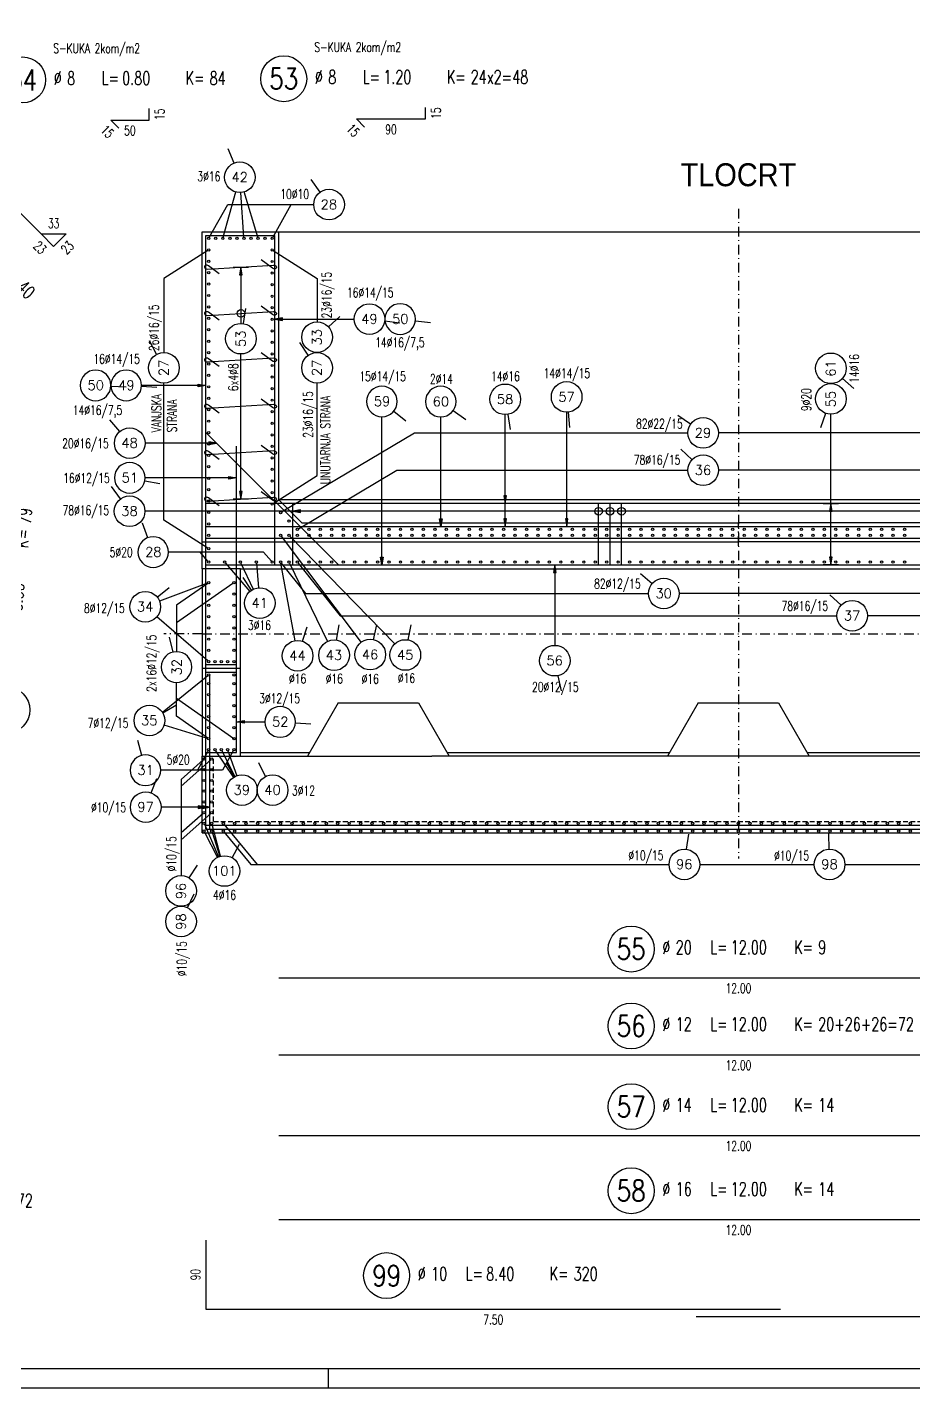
# Model space of a CAD drawing. Extents: x 0 to 12346, y 0 to 3567.
# Drawn here: x 4238 to 5395, y 0 to 1777 of the extents above; entities that cross this region are included whole.
import ezdxf
from ezdxf.enums import TextEntityAlignment as Align

# ---------------------------------------------------------------- set-up
doc = ezdxf.new("R2010")
doc.units = 0
doc.header["$LTSCALE"] = 50
doc.linetypes.add('CENTER', pattern=[0.47, 0.25, -0.1, 0.02, -0.1])
doc.linetypes.add('HIDDEN2', pattern=[0.1875, 0.125, -0.0625])
for name, color, linetype in [('ARM', 1, 'CONTINUOUS'), ('ARM-I', 6, 'CONTINUOUS'), ('BETON', 7, 'CONTINUOUS'), ('BETON tan', 40, 'CONTINUOUS'), ('CRTICA', 7, 'CONTINUOUS'), ('FILE', 8, 'CONTINUOUS'), ('KOTE', 4, 'CONTINUOUS'), ('NEVIDLJIVO', 9, 'HIDDEN2'), ('OSI', 2, 'CENTER'), ('TANKO', 8, 'CONTINUOUS'), ('TEKST', 7, 'CONTINUOUS')]:
    doc.layers.add(name, color=color, linetype=linetype)
doc.styles.add('KOTE', font='romans.shx', dxfattribs={"width": 0.7})
doc.styles.get("Standard").update_dxf_attribs({"font": 'romans.shx', "width": 0.9})

# ---------------------------------------------------------------- blocks, each defined once
blk = doc.blocks.new('POZ')
at = {"layer": 'ARM-I'}
blk.add_circle((0, 0), 0.6, dxfattribs=at)
at = {"layer": 'ARM', "width": 0.7}
for s, p in [('%%c', (0.814, -0.125)), ('L=', (2.064, -0.125)), ('K=', (4.256, -0.125))]:
    blk.add_text(s, height=0.35, dxfattribs=at).set_placement(p)
for tag, p in [('VA', (0.879, 0.435)), ('FI', (1.162, -0.13)), ('DUZ', (2.598, -0.13)), ('KOM', (4.881, -0.13))]:
    blk.add_attdef(tag, p, '', height=0.35, dxfattribs=at)
at = {"layer": 'ARM', "width": 0.7, "flags": 1}
for tag, p in [('TIP', (1.038, -0.896)), ('A', (1.162, -1.411)), ('B', (1.162, -1.918)), ('C', (1.162, -2.426)), ('D', (1.162, -2.934)), ('E', (1.162, -3.441)), ('F', (1.162, -3.949)), ('G', (1.162, -4.457)), ('H', (1.162, -4.964)), ('I', (1.162, -5.472)), ('J', (1.162, -5.98)), ('K', (1.162, -6.487)), ('L', (1.162, -6.995)), ('M', (1.162, -7.503)), ('N', (1.162, -8.011))]:
    blk.add_attdef(tag, p, '', height=0.35, dxfattribs=at)
at = {"layer": 'ARM-I', "width": 0.8}
blk.add_attdef('POZ', text='', height=0.55, dxfattribs=at).set_placement((0, 0), align=Align.MIDDLE)
blk = doc.blocks.new('S-KUKA')
at = {"layer": 'ARM'}
blk.add_lwpolyline([(0.233, -0.13), (0.03, 0.02, 0.241992), (-0.024, 0.028), (-0.031, 0.026, 0.569422), (-0.041, -0.018), (-0.034, -0.024, 0.20742), (0.011, -0.04), (1.257, 0.036, -0.20742), (1.302, 0.019), (1.309, 0.013, -0.569422), (1.299, -0.031), (1.292, -0.033, -0.244051), (1.237, -0.024), (1.028, 0.133)], format="xyb", dxfattribs=at)
blk = doc.blocks.new('P')
at = {"layer": 'KOTE'}
blk.add_circle((0, 0), 0.4, dxfattribs=at)
blk.add_attdef('P', text='', height=0.25, dxfattribs=at).set_placement((-0.004, 0.004), align=Align.MIDDLE)
blk = doc.blocks.new('S')
at = {"layer": 'KOTE', "color": 9}
blk.add_line((0, 1), (0, -1), dxfattribs=at)
blk.add_lwpolyline([(-1, 0.17), (-1, -0.17), (0, 0)], close=True, dxfattribs=at)
at = {"layer": 'KOTE', "color": 9, "linetype": 'ByBlock'}
blk.add_solid([(-1, 0.17), (-1, -0.17), (0, 0)], dxfattribs=at)
blk = doc.blocks.new('STR')
at = {"layer": 'KOTE', "color": 9}
blk.add_lwpolyline([(-1, 0.17), (-1, -0.17), (0, 0)], close=True, dxfattribs=at)
at = {"layer": 'KOTE', "color": 9, "linetype": 'ByBlock'}
blk.add_solid([(-1, 0.17), (-1, -0.17), (0, 0)], dxfattribs=at)

msp = doc.modelspace()

# ---------------------------------------------------------------- linework, layer by layer
at = {"layer": 'ARM'}
for p, q in [((4470.9, 829.7), (4470.9, 1504.7)), ((4470.9, 1504.7), (4560.9, 1504.7)), ((4560.9, 1074.7), (4560.9, 1504.7)), ((4643.8, 1074.7), (4470.9, 1247.6)), ((4510.9, 829.7), (4510.9, 1229.7)), ((5860.9, 1154.7), (4470.9, 1154.7)), ((4584.4, 1074.7), (4584.4, 1154.7)), ((4983.3, 1074.7), (4983.3, 1154.7)), ((4998.3, 1074.7), (4998.3, 1154.7)), ((5013.3, 1074.7), (5013.3, 1154.7)), ((4470.9, 1124.7), (5860.9, 1124.7)), ((4470.9, 1109.7), (5860.9, 1109.7)), ((4470.9, 1074.7), (5860.9, 1074.7)), ((4470.9, 944.7), (4510.9, 944.7)), ((4470.9, 934.7), (4510.9, 934.7)), ((4475.9, 729.7), (4475.9, 929.7)), ((4470.9, 829.7), (4510.9, 829.7)), ((4470.9, 729.7), (4470.9, 829.7)), ((4470.9, 734.7), (5860.9, 734.7)), ((4470.9, 729.7), (5860.9, 729.7))]:
    msp.add_line(p, q, dxfattribs=at)
at = {"layer": 'ARM-I'}
for points in [[(4082.6, 1712.7), (4082.6, 1680.1), (4255.9, 1506.9), (4288.4, 1506.9)], [(4357.2, 1645), (4346.6, 1655.6), (4396.6, 1655.6), (4396.6, 1670.6)], [(4678, 1646.5), (4667.4, 1657.1), (4757.4, 1657.1), (4757.4, 1672.1)], [(4565.9, 535.5), (5765.9, 535.5)], [(4565.9, 435), (5765.9, 435)], [(4565.9, 329.6), (5765.9, 329.6)], [(4565.9, 219.8), (5765.9, 219.8)], [(4470.9, 192.8), (4470.9, 102.8), (5220.9, 102.8)], [(5860.9, 182.8), (5860.9, 92.8), (5110.9, 92.8)]]:
    msp.add_lwpolyline(points, dxfattribs=at)
at = {"layer": 'BETON'}
for p, q in [((4465.9, 1509.7), (4565.9, 1509.7)), ((4465.9, 1069.7), (4465.9, 1509.7)), ((4565.9, 1159.7), (4565.9, 1509.7)), ((4595.9, 1129.7), (4565.9, 1159.7)), ((4595.9, 1129.7), (5165.9, 1129.7)), ((5735.9, 1129.7), (5165.9, 1129.7)), ((4465.9, 1104.7), (5165.9, 1104.7)), ((5865.9, 1104.7), (5165.9, 1104.7)), ((4515.9, 1069.7), (4465.9, 1069.7)), ((4515.9, 1069.7), (5815.9, 1069.7))]:
    msp.add_line(p, q, dxfattribs=at)
for points in [[(0, 0), (10180.8, 0), (10180.8, 3566.7), (0, 3566.7)], [(125, 25), (10155.8, 25), (10155.8, 3541.7), (125, 3541.7)]]:
    msp.add_lwpolyline(points, close=True, dxfattribs=at)
at = {"layer": 'BETON tan'}
for p, q in [((4565.9, 1509.7), (5765.9, 1509.7)), ((5765.9, 1159.7), (4565.9, 1159.7)), ((4465.9, 1069.7), (4465.9, 824.7)), ((4515.9, 824.7), (4515.9, 1069.7)), ((4465.9, 939.7), (4515.9, 939.7)), ((4643.4, 894.7), (4603.4, 824.7)), ((4643.4, 894.7), (4748.4, 894.7)), ((4748.4, 894.7), (4788.4, 824.7)), ((5113.4, 894.7), (5073.4, 824.7)), ((5113.4, 894.7), (5218.4, 894.7)), ((5218.4, 894.7), (5258.4, 824.7)), ((4465.9, 724.7), (4465.9, 824.7)), ((4465.9, 824.7), (4765.9, 824.7)), ((4515.9, 829.7), (4606.3, 829.7)), ((5565.9, 824.7), (4765.9, 824.7)), ((4785.6, 829.7), (5076.3, 829.7)), ((5255.6, 829.7), (5546.3, 829.7)), ((4465.9, 724.7), (5865.9, 724.7))]:
    msp.add_line(p, q, dxfattribs=at)
at = {"layer": 'CRTICA'}
for p, q in [((4507.5, 1599.4), (4499.9, 1617.9)), ((4619.9, 1561.5), (4608.4, 1577.9)), ((4519.8, 1389.8), (4523, 1409.6)), ((4630.7, 1385.5), (4645.5, 1398.9)), ((4704.2, 1393.2), (4724.1, 1390.7)), ((4744.2, 1393.5), (4764.1, 1391.3)), ((4406.5, 1349.7), (4397, 1367.3)), ((4604.5, 1348.6), (4593.2, 1365.1)), ((5301.6, 1318.2), (5316.7, 1305)), ((4346.8, 1308.1), (4366.7, 1307.2)), ((4386.8, 1308), (4406.7, 1306.9)), ((4358.5, 1249), (4345.5, 1264.2)), ((4716.1, 1275.5), (4731.7, 1262.9)), ((4793.6, 1276.3), (4809.9, 1264.7)), ((4864.7, 1271.2), (4867.8, 1251.4)), ((4943.5, 1274.1), (4945.4, 1254.2)), ((5103.4, 1258.4), (5086.9, 1269.8)), ((5279.7, 1272.6), (5272.9, 1253.8)), ((5105.3, 1212.1), (5090.9, 1226)), ((4359.4, 1160.8), (4347.6, 1177)), ((4391, 1184.6), (4410.7, 1180.9)), ((4395.1, 1110.2), (4388.1, 1129)), ((4530.3, 1041.6), (4519.5, 1058.4)), ((5053.2, 1050.1), (5037.9, 1063)), ((4407.3, 1032.5), (4423, 1045)), ((5299.8, 1021.9), (5285.2, 1035.6)), ((4641.3, 976.4), (4644.6, 996.2)), ((4689.7, 977), (4694.1, 996.5)), ((4734.9, 976.7), (4738.6, 996.3)), ((4427.9, 960.8), (4423.4, 980.3)), ((4596.8, 975), (4603, 993.9)), ((4930.3, 930), (4934.4, 910.4)), ((4414.4, 881.4), (4431.7, 891.5)), ((4587.7, 868.4), (4607.6, 867.1)), ((4387, 825.9), (4382.1, 845.3)), ((4508.1, 798), (4498.3, 815.5)), ((4548.8, 798.4), (4539.7, 816.2)), ((4399.5, 777), (4406.8, 795.6)), ((5098.1, 703.3), (5101, 723.1)), ((5284.4, 703.5), (5283.9, 723.5)), ((4504.9, 692.3), (4514.7, 709.8)), ((4449.1, 665.8), (4459.8, 682.7)), ((4447, 627), (4455.6, 645.1))]:
    msp.add_line(p, q, dxfattribs=at)
at = {"layer": 'FILE'}
msp.add_line((4630.8, 0), (4630.8, 25), dxfattribs=at)
at = {"layer": 'KOTE'}
for centre, radius in [((4474.5, 1501.1), 1.5), ((4483.7, 1501.1), 1.5), ((4492.9, 1501.1), 1.5), ((4502.1, 1501.1), 1.5), ((4511.3, 1501.1), 1.5), ((4520.5, 1501.1), 1.5), ((4529.7, 1501.1), 1.5), ((4538.9, 1501.1), 1.5), ((4548.1, 1501.1), 1.5), ((4557.3, 1501.1), 1.5), ((4474.5, 1486.1), 1.5), ((4557.3, 1486), 1.5), ((4474.5, 1471.2), 1.5), ((4474.5, 1456.3), 1.5), ((4557.3, 1470.9), 1.5), ((4557.3, 1455.8), 1.5), ((4474.5, 1441.4), 1.5), ((4557.3, 1440.7), 1.5), ((4474.5, 1426.5), 1.5), ((4557.3, 1425.6), 1.5), ((4474.5, 1411.6), 1.5), ((4516.5, 1403.1), 5), ((4557.3, 1410.5), 1.5), ((4474.5, 1396.7), 1.5), ((4557.3, 1395.4), 1.5), ((4474.5, 1381.7), 1.5), ((4474.5, 1366.8), 1.5), ((4557.3, 1380.3), 1.5), ((4474.5, 1351.9), 1.5), ((4557.3, 1365.3), 1.5), ((4557.3, 1350.2), 1.5), ((4474.5, 1337), 1.5), ((4557.3, 1335.1), 1.5), ((4474.5, 1322.1), 1.5), ((4557.3, 1320), 1.5), ((4474.5, 1307.2), 1.5), ((4557.3, 1304.9), 1.5), ((4474.5, 1292.2), 1.5), ((4557.3, 1289.8), 1.5), ((4474.5, 1277.3), 1.5), ((4474.5, 1262.4), 1.5), ((4557.3, 1274.7), 1.5), ((4474.5, 1247.5), 1.5), ((4557.3, 1259.6), 1.5), ((4557.3, 1244.5), 1.5), ((4474.5, 1232.6), 1.5), ((4557.3, 1229.4), 1.5), ((4474.5, 1217.7), 1.5), ((4557.3, 1214.3), 1.5), ((4474.5, 1202.8), 1.5), ((4557.3, 1199.3), 1.5), ((4474.5, 1187.8), 1.5), ((4474.5, 1172.9), 1.5), ((4557.3, 1184.2), 1.5), ((4474.5, 1158), 1.5), ((4557.3, 1169.1), 1.5), ((4557.3, 1154), 1.5), ((4474.5, 1143.1), 1.5), ((4568.3, 1143), 1.5), ((4983.3, 1144.7), 5), ((4998.3, 1144.7), 5), ((5013.3, 1144.7), 5), ((4474.5, 1128.2), 1.5), ((4579.3, 1132), 1.5), ((4590.2, 1121.1), 1.5), ((4605.2, 1121.1), 1.5), ((4620.1, 1121.1), 1.5), ((4635.1, 1121.1), 1.5), ((4650, 1121.1), 1.5), ((4665, 1121.1), 1.5), ((4680, 1121.1), 1.5), ((4694.9, 1121.1), 1.5), ((4709.9, 1121.1), 1.5), ((4724.8, 1121.1), 1.5), ((4739.8, 1121.1), 1.5), ((4754.7, 1121.1), 1.5), ((4769.7, 1121.1), 1.5), ((4784.6, 1121.1), 1.5), ((4799.6, 1121.1), 1.5), ((4814.5, 1121.1), 1.5), ((4829.5, 1121.1), 1.5), ((4844.4, 1121.1), 1.5), ((4859.4, 1121.1), 1.5), ((4874.3, 1121.1), 1.5), ((4889.3, 1121.1), 1.5), ((4904.2, 1121.1), 1.5), ((4919.2, 1121.1), 1.5), ((4934.1, 1121.1), 1.5), ((4949.1, 1121.1), 1.5), ((4964.1, 1121.1), 1.5), ((4979, 1121.1), 1.5), ((4994, 1121.1), 1.5), ((5008.9, 1121.1), 1.5), ((5023.9, 1121.1), 1.5), ((5038.8, 1121.1), 1.5), ((5053.8, 1121.1), 1.5), ((5068.7, 1121.1), 1.5), ((5083.7, 1121.1), 1.5), ((5098.6, 1121.1), 1.5), ((5113.6, 1121.1), 1.5), ((5128.5, 1121.1), 1.5), ((5143.5, 1121.1), 1.5), ((5158.4, 1121.1), 1.5), ((5173.4, 1121.1), 1.5), ((5188.3, 1121.1), 1.5), ((5203.3, 1121.1), 1.5), ((5218.2, 1121.1), 1.5), ((5233.2, 1121.1), 1.5), ((5248.1, 1121.1), 1.5), ((5263.1, 1121.1), 1.5), ((5278.1, 1121.1), 1.5), ((5293, 1121.1), 1.5), ((5308, 1121.1), 1.5), ((5322.9, 1121.1), 1.5), ((5337.9, 1121.1), 1.5), ((5352.8, 1121.1), 1.5), ((5367.8, 1121.1), 1.5), ((5382.7, 1121.1), 1.5), ((4474.5, 1113.3), 1.5), ((4568.3, 1113.3), 1.5), ((4579.3, 1113.3), 1.5), ((4590.2, 1113.3), 1.5), ((4605.2, 1113.3), 1.5), ((4620.1, 1113.3), 1.5), ((4635.1, 1113.3), 1.5), ((4650, 1113.3), 1.5), ((4665, 1113.3), 1.5), ((4680, 1113.3), 1.5), ((4694.9, 1113.3), 1.5), ((4709.9, 1113.3), 1.5), ((4724.8, 1113.3), 1.5), ((4739.8, 1113.3), 1.5), ((4754.7, 1113.3), 1.5), ((4769.7, 1113.3), 1.5), ((4784.6, 1113.3), 1.5), ((4799.6, 1113.3), 1.5), ((4814.5, 1113.3), 1.5), ((4829.5, 1113.3), 1.5), ((4844.4, 1113.3), 1.5), ((4859.4, 1113.3), 1.5), ((4874.3, 1113.3), 1.5), ((4889.3, 1113.3), 1.5), ((4904.2, 1113.3), 1.5), ((4919.2, 1113.3), 1.5), ((4934.1, 1113.3), 1.5), ((4949.1, 1113.3), 1.5), ((4964.1, 1113.3), 1.5), ((4979, 1113.3), 1.5), ((4994, 1113.3), 1.5), ((5008.9, 1113.3), 1.5), ((5023.9, 1113.3), 1.5), ((5038.8, 1113.3), 1.5), ((5053.8, 1113.3), 1.5), ((5068.7, 1113.3), 1.5), ((5083.7, 1113.3), 1.5), ((5098.6, 1113.3), 1.5), ((5113.6, 1113.3), 1.5), ((5128.5, 1113.3), 1.5), ((5143.5, 1113.3), 1.5), ((5158.4, 1113.3), 1.5), ((5173.4, 1113.3), 1.5), ((5188.3, 1113.3), 1.5), ((5203.3, 1113.3), 1.5), ((5218.2, 1113.3), 1.5), ((5233.2, 1113.3), 1.5), ((5248.1, 1113.3), 1.5), ((5263.1, 1113.3), 1.5), ((5278.1, 1113.3), 1.5), ((5293, 1113.3), 1.5), ((5308, 1113.3), 1.5), ((5322.9, 1113.3), 1.5), ((5337.9, 1113.3), 1.5), ((5352.8, 1113.3), 1.5), ((5367.8, 1113.3), 1.5), ((5382.7, 1113.3), 1.5), ((4474.5, 1095.8), 1.5), ((4474.5, 1078.3), 1.5), ((4495.2, 1078.3), 1.5), ((4515.9, 1078.3), 1.5), ((4536.6, 1078.3), 1.5), ((4557.3, 1078.3), 1.5), ((4568.3, 1078.3), 1.5), ((4579.3, 1078.3), 1.5), ((4590.2, 1078.3), 1.5), ((4605.2, 1078.3), 1.5), ((4620.1, 1078.3), 1.5), ((4635.1, 1078.3), 1.5), ((4650, 1078.3), 1.5), ((4665, 1078.3), 1.5), ((4680, 1078.3), 1.5), ((4694.9, 1078.3), 1.5), ((4709.9, 1078.3), 1.5), ((4724.8, 1078.3), 1.5), ((4739.8, 1078.3), 1.5), ((4754.7, 1078.3), 1.5), ((4769.7, 1078.3), 1.5), ((4784.6, 1078.3), 1.5), ((4799.6, 1078.3), 1.5), ((4814.5, 1078.3), 1.5), ((4829.5, 1078.3), 1.5), ((4844.4, 1078.3), 1.5), ((4859.4, 1078.3), 1.5), ((4874.3, 1078.3), 1.5), ((4889.3, 1078.3), 1.5), ((4904.2, 1078.3), 1.5), ((4919.2, 1078.3), 1.5), ((4934.1, 1078.3), 1.5), ((4949.1, 1078.3), 1.5), ((4964.1, 1078.3), 1.5), ((4979, 1078.3), 1.5), ((4994, 1078.3), 1.5), ((5008.9, 1078.3), 1.5), ((5023.9, 1078.3), 1.5), ((5038.8, 1078.3), 1.5), ((5053.8, 1078.3), 1.5), ((5068.7, 1078.3), 1.5), ((5083.7, 1078.3), 1.5), ((5098.6, 1078.3), 1.5), ((5113.6, 1078.3), 1.5), ((5128.5, 1078.3), 1.5), ((5143.5, 1078.3), 1.5), ((5158.4, 1078.3), 1.5), ((5173.4, 1078.3), 1.5), ((5188.3, 1078.3), 1.5), ((5203.3, 1078.3), 1.5), ((5218.2, 1078.3), 1.5), ((5233.2, 1078.3), 1.5), ((5248.1, 1078.3), 1.5), ((5263.1, 1078.3), 1.5), ((5278.1, 1078.3), 1.5), ((5293, 1078.3), 1.5), ((5308, 1078.3), 1.5), ((5322.9, 1078.3), 1.5), ((5337.9, 1078.3), 1.5), ((5352.8, 1078.3), 1.5), ((5367.8, 1078.3), 1.5), ((5382.7, 1078.3), 1.5), ((4474.5, 1051.3), 1.5), ((4507.3, 1051.3), 1.5), ((4474.5, 1036.6), 1.5), ((4507.3, 1036.6), 1.5), ((4474.5, 1021.9), 1.5), ((4507.3, 1021.9), 1.5), ((4474.5, 1007.2), 1.5), ((4507.3, 1007.2), 1.5), ((4474.5, 992.4), 1.5), ((4474.5, 977.7), 1.5), ((4507.3, 992.4), 1.5), ((4507.3, 977.7), 1.5), ((4474.5, 963), 1.5), ((4507.3, 963), 1.5), ((4474.5, 948.3), 1.5), ((4474.5, 948.3), 1.5), ((4482.7, 948.3), 1.5), ((4490.9, 948.3), 1.5), ((4499.1, 948.3), 1.5), ((4507.3, 948.3), 1.5), ((4474.5, 930.9), 1.5), ((4507.3, 930.9), 1.5), ((4474.5, 919.5), 1.5), ((4474.5, 905.1), 1.5), ((4507.3, 919.5), 1.5), ((4507.3, 905.1), 1.5), ((4474.5, 890.8), 1.5), ((4507.3, 890.8), 1.5), ((4474.5, 876.4), 1.5), ((4507.3, 876.4), 1.5), ((4474.5, 862), 1.5), ((4507.3, 862), 1.5), ((4474.5, 847.6), 1.5), ((4507.3, 847.6), 1.5), ((4468.3, 821.1), 1.5), ((4474.5, 833.3), 1.5), ((4478.5, 821.1), 1.5), ((4482.7, 833.3), 1.5), ((4490.9, 833.3), 1.5), ((4499.1, 833.3), 1.5), ((4507.3, 833.3), 1.5), ((4468.3, 807.1), 1.5), ((4478.5, 807.1), 1.5), ((4468.3, 793.1), 1.5), ((4478.5, 793.1), 1.5), ((4468.3, 779.2), 1.5), ((4468.3, 765.2), 1.5), ((4478.5, 779.2), 1.5), ((4478.5, 765.2), 1.5), ((4468.3, 751.2), 1.5), ((4478.5, 751.2), 1.5), ((4468.3, 737.3), 1.5), ((4468.3, 727.1), 1.5), ((4478.5, 737.3), 1.5), ((4478.5, 727.1), 1.5), ((4493.5, 737.3), 1.5), ((4493.5, 727.1), 1.5), ((4508.4, 737.3), 1.5), ((4508.4, 727.1), 1.5), ((4523.3, 737.3), 1.5), ((4523.3, 727.1), 1.5), ((4538.3, 737.3), 1.5), ((4538.3, 727.1), 1.5), ((4553.2, 737.3), 1.5), ((4553.2, 727.1), 1.5), ((4568.2, 737.3), 1.5), ((4568.2, 727.1), 1.5), ((4583.1, 737.3), 1.5), ((4583.1, 727.1), 1.5), ((4598.1, 737.3), 1.5), ((4598.1, 727.1), 1.5), ((4613, 737.3), 1.5), ((4613, 727.1), 1.5), ((4627.9, 737.3), 1.5), ((4627.9, 727.1), 1.5), ((4642.9, 737.3), 1.5), ((4642.9, 727.1), 1.5), ((4657.8, 737.3), 1.5), ((4657.8, 727.1), 1.5), ((4672.8, 737.3), 1.5), ((4672.8, 727.1), 1.5), ((4687.7, 737.3), 1.5), ((4687.7, 727.1), 1.5), ((4702.7, 737.3), 1.5), ((4702.7, 727.1), 1.5), ((4717.6, 737.3), 1.5), ((4717.6, 727.1), 1.5), ((4732.5, 737.3), 1.5), ((4732.5, 727.1), 1.5), ((4747.5, 737.3), 1.5), ((4747.5, 727.1), 1.5), ((4762.4, 737.3), 1.5), ((4762.4, 727.1), 1.5), ((4777.4, 737.3), 1.5), ((4777.4, 727.1), 1.5), ((4792.3, 737.3), 1.5), ((4792.3, 727.1), 1.5), ((4807.3, 737.3), 1.5), ((4807.3, 727.1), 1.5), ((4822.2, 737.3), 1.5), ((4822.2, 727.1), 1.5), ((4837.2, 737.3), 1.5), ((4837.2, 727.1), 1.5), ((4852.1, 737.3), 1.5), ((4852.1, 727.1), 1.5), ((4867, 737.3), 1.5), ((4867, 727.1), 1.5), ((4882, 737.3), 1.5), ((4882, 727.1), 1.5), ((4896.9, 737.3), 1.5), ((4896.9, 727.1), 1.5), ((4911.9, 737.3), 1.5), ((4911.9, 727.1), 1.5), ((4926.8, 737.3), 1.5), ((4926.8, 727.1), 1.5), ((4941.8, 737.3), 1.5), ((4941.8, 727.1), 1.5), ((4956.7, 737.3), 1.5), ((4956.7, 727.1), 1.5), ((4971.6, 737.3), 1.5), ((4971.6, 727.1), 1.5), ((4986.6, 737.3), 1.5), ((4986.6, 727.1), 1.5), ((5001.5, 737.3), 1.5), ((5001.5, 727.1), 1.5), ((5016.5, 737.3), 1.5), ((5016.5, 727.1), 1.5), ((5031.4, 737.3), 1.5), ((5031.4, 727.1), 1.5), ((5046.4, 737.3), 1.5), ((5046.4, 727.1), 1.5), ((5061.3, 737.3), 1.5), ((5061.3, 727.1), 1.5), ((5076.2, 737.3), 1.5), ((5076.2, 727.1), 1.5), ((5091.2, 737.3), 1.5), ((5091.2, 727.1), 1.5), ((5106.1, 737.3), 1.5), ((5106.1, 727.1), 1.5), ((5121.1, 737.3), 1.5), ((5121.1, 727.1), 1.5), ((5136, 737.3), 1.5), ((5136, 727.1), 1.5), ((5151, 737.3), 1.5), ((5151, 727.1), 1.5), ((5165.9, 737.3), 1.5), ((5165.9, 727.1), 1.5), ((5180.9, 737.3), 1.5), ((5180.9, 727.1), 1.5), ((5195.8, 737.3), 1.5), ((5195.8, 727.1), 1.5), ((5210.7, 737.3), 1.5), ((5210.7, 727.1), 1.5), ((5225.7, 737.3), 1.5), ((5225.7, 727.1), 1.5), ((5240.6, 737.3), 1.5), ((5240.6, 727.1), 1.5), ((5255.6, 737.3), 1.5), ((5255.6, 727.1), 1.5), ((5270.5, 737.3), 1.5), ((5270.5, 727.1), 1.5), ((5285.5, 737.3), 1.5), ((5285.5, 727.1), 1.5), ((5300.4, 737.3), 1.5), ((5300.4, 727.1), 1.5), ((5315.3, 737.3), 1.5), ((5315.3, 727.1), 1.5), ((5330.3, 737.3), 1.5), ((5330.3, 727.1), 1.5), ((5345.2, 737.3), 1.5), ((5345.2, 727.1), 1.5), ((5360.2, 737.3), 1.5), ((5360.2, 727.1), 1.5), ((5375.1, 737.3), 1.5), ((5375.1, 727.1), 1.5), ((5390.1, 737.3), 1.5), ((5390.1, 727.1), 1.5)]:
    msp.add_circle(centre, radius, dxfattribs=at)
at = {"layer": 'NEVIDLJIVO'}
for q in [(4480.9, 824.7), (5850.9, 739.7)]:
    msp.add_line((4480.9, 739.7), q, dxfattribs=at)
at = {"layer": 'OSI'}
for p, q in [((5165.9, 1539.7), (5165.9, 691.1)), ((5165.9, 1099.7), (5165.9, 1129.7)), ((4465.9, 984.7), (4415.9, 984.7)), ((4465.9, 984.7), (5865.9, 984.7))]:
    msp.add_line(p, q, dxfattribs=at)
at = {"layer": 'TANKO'}
for p, q in [((4493.3, 1502.5), (4509.8, 1561.7)), ((4520.4, 1502.6), (4516.5, 1561)), ((4538.5, 1502.5), (4520.8, 1561.8)), ((4475.2, 1502.4), (4499.4, 1545.2)), ((4499.4, 1545.2), (4611.5, 1545.2)), ((4558, 1502.4), (4582.2, 1545.2)), ((4473.2, 1485.2), (4416, 1448.5)), ((4558.6, 1485.2), (4615.9, 1448.5)), ((4516.5, 1463.7), (4516.5, 1390.1)), ((4416, 1448.5), (4416, 1352.1)), ((4615.9, 1448.5), (4615.9, 1392.1)), ((4560.9, 1395.7), (4664.4, 1395.7)), ((4516.5, 1160.7), (4516.5, 1350.1)), ((4470.9, 1309.1), (4386.8, 1309.1)), ((4416, 1133.3), (4416, 1312.1)), ((4615.9, 1191.5), (4615.9, 1312.1)), ((4700.6, 1074.7), (4700.6, 1268.1)), ((4777.3, 1124.7), (4777.3, 1267.9)), ((4861.5, 1124.7), (4861.5, 1270.9)), ((4941.7, 1124.7), (4941.7, 1274)), ((5286.6, 1154.7), (5286.6, 1271.4)), ((4569.6, 1143.8), (4743.2, 1247)), ((4743.2, 1247), (5099.8, 1247)), ((5588.6, 1247), (5139.8, 1247)), ((4484.8, 1233.7), (4391.4, 1233.7)), ((4558.6, 1154.8), (4615.9, 1191.5)), ((4591.5, 1121.8), (4720.2, 1198.3)), ((4720.2, 1198.3), (5099.8, 1198.3)), ((5611.6, 1198.3), (5139.8, 1198.3)), ((4510.9, 1188.4), (4391.4, 1188.4)), ((4584.4, 1144.7), (4391.2, 1144.7)), ((5747.5, 1144.7), (4584.4, 1144.7)), ((5286.6, 1074.7), (5286.6, 1154.7)), ((4473.2, 1096.6), (4416, 1133.3)), ((4569.2, 1112.1), (4673.3, 973.5)), ((4717.2, 971.4), (4580.3, 1112.2)), ((4546.2, 1091.4), (4422, 1091.4)), ((4473.5, 1079.4), (4463.4, 1091.4)), ((4556.3, 1079.4), (4546.2, 1091.4)), ((4496.2, 1077.1), (4528.1, 1040)), ((4516.6, 1076.9), (4532.6, 1042.9)), ((4536.7, 1076.8), (4539.5, 1044.8)), ((4568.3, 1076.8), (4586.9, 975.6)), ((4569.2, 1077.1), (4600.9, 1037.3)), ((4579.9, 1076.9), (4629.4, 974.7)), ((4591.2, 1077.1), (4645.9, 1008.3)), ((4926.2, 1074.7), (4926.2, 969.6)), ((4473.1, 1050.8), (4410.4, 1027.1)), ((4473.3, 1050.5), (4432.5, 1022)), ((4506.1, 1050.5), (4432.5, 999.1)), ((4600.9, 1037.3), (5048.5, 1037.3)), ((5730.9, 1037.3), (5088.5, 1037.3)), ((4432.5, 1022), (4432.5, 961.3)), ((4473.4, 949.2), (4406.8, 1006.9)), ((4645.9, 1008.3), (5294.4, 1008.3)), ((5685.9, 1008.3), (5334.4, 1008.3)), ((4473.3, 930), (4414, 882.1)), ((4432.5, 877), (4432.5, 921.3)), ((4507.3, 847.6), (4432.5, 900)), ((4473.3, 848.5), (4432.5, 877)), ((4473.1, 848.1), (4416.2, 865.5)), ((4510.9, 869.6), (4547.7, 869.6)), ((4467.2, 820.1), (4438.4, 794.5)), ((4477.4, 820.1), (4438.4, 785.5)), ((4473.8, 831.9), (4459.7, 806.5)), ((4483.5, 832), (4506.8, 797.2)), ((4491.6, 831.9), (4508.7, 798.4)), ((4506.6, 831.9), (4492.5, 806.5)), ((4499.6, 831.8), (4511.1, 799.4)), ((4492.5, 806.5), (4411.9, 806.5)), ((4438.4, 794.5), (4438.4, 668.9)), ((4475.9, 758.3), (4412.3, 758.3)), ((4467.2, 750.2), (4438.4, 724.7)), ((4477.4, 750.2), (4438.4, 715.6)), ((4468.9, 735.9), (4487.2, 693.2)), ((4490, 694.2), (4478.9, 735.8)), ((4494.4, 736.1), (4537.8, 683.5)), ((4469, 725.7), (4486, 692.7)), ((4479, 725.6), (4489, 693.9)), ((4494.4, 725.9), (4529.4, 683.5)), ((4529.4, 683.5), (5075.3, 683.5)), ((5115.3, 683.5), (5264.9, 683.5)), ((5304.9, 683.5), (5802.4, 683.5))]:
    msp.add_line(p, q, dxfattribs=at)
msp.add_lwpolyline([(4255.9, 1506.9), (4272.1, 1490.6), (4288.4, 1506.9)], dxfattribs=at)

# ---------------------------------------------------------------- block references
at = {"layer": 'ARM-I', "xscale": 68.98113741219082, "yscale": 68.98113741219082, "zscale": 68.98113741219082}
for p in [(4472.2, 1463.8), (4472.2, 1403.2), (4472.2, 1342.6), (4472.2, 1282), (4472.2, 1221.4), (4472.2, 1160.8)]:
    msp.add_blockref('S-KUKA', p, dxfattribs=at)
at = {"layer": 'KOTE', "xscale": 50, "yscale": 50, "zscale": 50}
for p, values in [((4231.6, 1708.1), {'POZ': '54', 'FI': '8', 'DUZ': '0.80', 'KOM': '84'}), ((4572.4, 1709.6), {'POZ': '53', 'FI': '8', 'DUZ': '1.20', 'KOM': '24x2=48'}), ((5025.9, 573), {'POZ': '55', 'FI': '20', 'DUZ': '12.00', 'KOM': '9'}), ((5025.9, 472.5), {'POZ': '56', 'FI': '12', 'DUZ': '12.00', 'KOM': '20+26+26=72'}), ((5025.9, 367.1), {'POZ': '57', 'FI': '14', 'DUZ': '12.00', 'KOM': '14'}), ((5025.9, 257.3), {'POZ': '58', 'FI': '16', 'DUZ': '12.00', 'KOM': '14'}), ((3979.9, 242.2), {'POZ': '72', 'FI': '10', 'DUZ': '1.30', 'KOM': '72'}), ((4706.7, 146.6), {'POZ': '99', 'FI': '10', 'DUZ': '8.40', 'KOM': '320'})]:
    msp.add_blockref('POZ', p, dxfattribs=at).add_auto_attribs(values)
for p, rotation, values in [((4016.2, 1650.7), 315.0000000000035, {'POZ': '48', 'FI': '16', 'DUZ': '3.10', 'KOM': '20x2=40'}), ((4211.1, 885.2), 84.28940686251735, {'POZ': '65', 'FI': '14', 'DUZ': '3.30', 'KOM': '79'})]:
    msp.add_blockref('POZ', p, dxfattribs=dict(at, rotation=rotation)).add_auto_attribs(values)
at = {"layer": 'KOTE'}
ref = msp.add_blockref('P', (4515.1, 1580.9), dxfattribs=dict(at, xscale=50, yscale=50, zscale=50))
ref.add_attrib('P', '42', dxfattribs={"height": 12.5}).set_placement((4514.9, 1581.1), align=Align.MIDDLE)
ref = msp.add_blockref('P', (4631.5, 1545.2), dxfattribs=dict(at, xscale=50, yscale=50, zscale=50))
ref.add_attrib('P', '28', dxfattribs={"height": 12.5}).set_placement((4631.3, 1545.4), align=Align.MIDDLE)
at = {"layer": 'KOTE', "yscale": 10, "zscale": 10}
for name, p, xscale, rotation in [('S', (4516.5, 1463.7), 10, 90), ('STR', (4560.9, 1395.7), 10, 179.9999999999862), ('STR', (4470.9, 1309.1), -10, 179.9999999999981), ('STR', (4484.8, 1233.7), 10, 6.634692795159936e-12), ('STR', (4510.9, 1188.4), -10, 180.0000000000028), ('S', (4516.5, 1160.7), 10, 270), ('STR', (4861.5, 1154.7), 10, 270), ('S', (4584.4, 1144.7), 10, 180), ('S', (5286.6, 1154.7), 10, 90), ('STR', (4777.3, 1124.7), -10, 90.00000000000296), ('STR', (4861.5, 1124.7), 10, 270), ('STR', (4941.7, 1124.7), 10, 270), ('STR', (4700.6, 1074.7), -10, 90.00000000000296), ('S', (5286.6, 1074.7), 10, 270), ('STR', (4926.2, 1074.7), 10, 90)]:
    msp.add_blockref(name, p, dxfattribs=dict(at, xscale=xscale, rotation=rotation))
at = {"layer": 'KOTE'}
ref = msp.add_blockref('P', (4684.4, 1395.7), dxfattribs=dict(at, xscale=50, yscale=50, zscale=50, rotation=359.9999999999862))
ref.add_attrib('P', '49', dxfattribs={"height": 12.5, "rotation": 360}).set_placement((4684.2, 1395.9), align=Align.MIDDLE)
ref = msp.add_blockref('P', (4724.4, 1395.7), dxfattribs=dict(at, xscale=-50, yscale=50, zscale=50, rotation=359.9999999999981))
ref.add_attrib('P', '50', dxfattribs={"height": 12.5, "rotation": 360}).set_placement((4724.5, 1395.9), align=Align.MIDDLE)
ref = msp.add_blockref('P', (4516.5, 1370.1), dxfattribs=dict(at, xscale=50, yscale=50, zscale=50, rotation=90))
ref.add_attrib('P', '53', dxfattribs={"height": 12.5, "rotation": 90}).set_placement((4516.3, 1369.9), align=Align.MIDDLE)
ref = msp.add_blockref('P', (4615.9, 1372.1), dxfattribs=dict(at, xscale=50, yscale=50, zscale=50, rotation=90))
ref.add_attrib('P', '33', dxfattribs={"height": 12.5, "rotation": 90}).set_placement((4615.6, 1371.9), align=Align.MIDDLE)
ref = msp.add_blockref('P', (4416, 1332.1), dxfattribs=dict(at, xscale=50, yscale=50, zscale=50, rotation=90))
ref.add_attrib('P', '27', dxfattribs={"height": 12.5, "rotation": 90}).set_placement((4415.8, 1331.9), align=Align.MIDDLE)
ref = msp.add_blockref('P', (4615.9, 1332.1), dxfattribs=dict(at, xscale=50, yscale=50, zscale=50, rotation=90))
ref.add_attrib('P', '27', dxfattribs={"height": 12.5, "rotation": 90}).set_placement((4615.6, 1331.9), align=Align.MIDDLE)
ref = msp.add_blockref('P', (5286.6, 1331.4), dxfattribs=dict(at, xscale=50, yscale=50, zscale=50, rotation=90))
ref.add_attrib('P', '61', dxfattribs={"height": 12.5, "rotation": 90}).set_placement((5286.4, 1331.2), align=Align.MIDDLE)
ref = msp.add_blockref('P', (4326.8, 1309.1), dxfattribs=dict(at, xscale=-50, yscale=50, zscale=50, rotation=359.9999999999981))
ref.add_attrib('P', '50', dxfattribs={"height": 12.5, "rotation": 360}).set_placement((4327, 1309.3), align=Align.MIDDLE)
ref = msp.add_blockref('P', (4366.8, 1309.1), dxfattribs=dict(at, xscale=-50, yscale=50, zscale=50, rotation=359.9999999999981))
ref.add_attrib('P', '49', dxfattribs={"height": 12.5, "rotation": 360}).set_placement((4367, 1309.3), align=Align.MIDDLE)
ref = msp.add_blockref('P', (4700.6, 1288.1), dxfattribs=dict(at, xscale=-50, yscale=50, zscale=50, rotation=2.957634137601417e-12))
ref.add_attrib('P', '59', dxfattribs={"height": 12.5}).set_placement((4700.7, 1288.3), align=Align.MIDDLE)
ref = msp.add_blockref('P', (4777.3, 1287.9), dxfattribs=dict(at, xscale=-50, yscale=50, zscale=50, rotation=2.957634137601417e-12))
ref.add_attrib('P', '60', dxfattribs={"height": 12.5}).set_placement((4777.5, 1288.1), align=Align.MIDDLE)
ref = msp.add_blockref('P', (4861.5, 1290.9), dxfattribs=dict(at, xscale=50, yscale=50, zscale=50))
ref.add_attrib('P', '58', dxfattribs={"height": 12.5}).set_placement((4861.3, 1291.1), align=Align.MIDDLE)
ref = msp.add_blockref('P', (4941.7, 1294), dxfattribs=dict(at, xscale=50, yscale=50, zscale=50))
ref.add_attrib('P', '57', dxfattribs={"height": 12.5}).set_placement((4941.6, 1294.2), align=Align.MIDDLE)
ref = msp.add_blockref('P', (5286.6, 1291.4), dxfattribs=dict(at, xscale=50, yscale=50, zscale=50, rotation=90))
ref.add_attrib('P', '55', dxfattribs={"height": 12.5, "rotation": 90}).set_placement((5286.4, 1291.2), align=Align.MIDDLE)
ref = msp.add_blockref('P', (5119.8, 1247), dxfattribs=dict(at, xscale=50, yscale=50, zscale=50))
ref.add_attrib('P', '29', dxfattribs={"height": 12.5}).set_placement((5119.6, 1247.2), align=Align.MIDDLE)
ref = msp.add_blockref('P', (4371.4, 1233.7), dxfattribs=dict(at, xscale=50, yscale=50, zscale=50, rotation=6.634692795159936e-12))
ref.add_attrib('P', '48', dxfattribs={"height": 12.5}).set_placement((4371.2, 1233.9), align=Align.MIDDLE)
ref = msp.add_blockref('P', (4371.4, 1188.4), dxfattribs=dict(at, xscale=-50, yscale=50, zscale=50, rotation=2.717825964282384e-12))
ref.add_attrib('P', '51', dxfattribs={"height": 12.5}).set_placement((4371.6, 1188.6), align=Align.MIDDLE)
ref = msp.add_blockref('P', (5119.8, 1198.3), dxfattribs=dict(at, xscale=50, yscale=50, zscale=50))
ref.add_attrib('P', '36', dxfattribs={"height": 12.5}).set_placement((5119.6, 1198.5), align=Align.MIDDLE)
ref = msp.add_blockref('P', (4371.2, 1144.7), dxfattribs=dict(at, xscale=50, yscale=50, zscale=50))
ref.add_attrib('P', '38', dxfattribs={"height": 12.5}).set_placement((4371, 1144.9), align=Align.MIDDLE)
ref = msp.add_blockref('P', (4402, 1091.4), dxfattribs=dict(at, xscale=-50, yscale=50, zscale=50))
ref.add_attrib('P', '28', dxfattribs={"height": 12.5}).set_placement((4402.2, 1091.6), align=Align.MIDDLE)
ref = msp.add_blockref('P', (5068.5, 1037.3), dxfattribs=dict(at, xscale=50, yscale=50, zscale=50))
ref.add_attrib('P', '30', dxfattribs={"height": 12.5}).set_placement((5068.3, 1037.5), align=Align.MIDDLE)
ref = msp.add_blockref('P', (4391.7, 1020), dxfattribs=dict(at, xscale=50, yscale=50, zscale=50))
ref.add_attrib('P', '34', dxfattribs={"height": 12.5}).set_placement((4391.5, 1020.2), align=Align.MIDDLE)
ref = msp.add_blockref('P', (4541.2, 1024.8), dxfattribs=dict(at, xscale=50, yscale=50, zscale=50))
ref.add_attrib('P', '41', dxfattribs={"height": 12.5}).set_placement((4541, 1025), align=Align.MIDDLE)
ref = msp.add_blockref('P', (5314.4, 1008.3), dxfattribs=dict(at, xscale=50, yscale=50, zscale=50))
ref.add_attrib('P', '37', dxfattribs={"height": 12.5}).set_placement((5314.2, 1008.5), align=Align.MIDDLE)
ref = msp.add_blockref('P', (4685.3, 957.5), dxfattribs=dict(at, xscale=50, yscale=50, zscale=50))
ref.add_attrib('P', '46', dxfattribs={"height": 12.5}).set_placement((4685.1, 957.7), align=Align.MIDDLE)
ref = msp.add_blockref('P', (4432.5, 941.3), dxfattribs=dict(at, xscale=-50, yscale=50, zscale=50, rotation=269.9999999999959))
ref.add_attrib('P', '32', dxfattribs={"height": 12.5, "rotation": 90}).set_placement((4432.7, 941.1), align=Align.MIDDLE)
ref = msp.add_blockref('P', (4590.5, 956), dxfattribs=dict(at, xscale=50, yscale=50, zscale=50))
ref.add_attrib('P', '44', dxfattribs={"height": 12.5}).set_placement((4590.3, 956.2), align=Align.MIDDLE)
ref = msp.add_blockref('P', (4638.1, 956.7), dxfattribs=dict(at, xscale=50, yscale=50, zscale=50))
ref.add_attrib('P', '43', dxfattribs={"height": 12.5}).set_placement((4637.9, 956.9), align=Align.MIDDLE)
ref = msp.add_blockref('P', (4731.1, 957), dxfattribs=dict(at, xscale=50, yscale=50, zscale=50))
ref.add_attrib('P', '45', dxfattribs={"height": 12.5}).set_placement((4731, 957.2), align=Align.MIDDLE)
ref = msp.add_blockref('P', (4926.2, 949.6), dxfattribs=dict(at, xscale=50, yscale=50, zscale=50))
ref.add_attrib('P', '56', dxfattribs={"height": 12.5}).set_placement((4926, 949.8), align=Align.MIDDLE)
ref = msp.add_blockref('P', (4397.1, 871.4), dxfattribs=dict(at, xscale=50, yscale=50, zscale=50))
ref.add_attrib('P', '35', dxfattribs={"height": 12.5}).set_placement((4396.9, 871.6), align=Align.MIDDLE)
ref = msp.add_blockref('P', (4567.7, 869.6), dxfattribs=dict(at, xscale=-50, yscale=50, zscale=50, rotation=2.717825964282384e-12))
ref.add_attrib('P', '52', dxfattribs={"height": 12.5}).set_placement((4567.9, 869.8), align=Align.MIDDLE)
at = {"layer": 'KOTE', "yscale": 10, "zscale": 10}
for p, xscale in [((4510.9, 869.6), -10), ((4470.9, 758.3), 10), ((4475.9, 758.3), 10)]:
    msp.add_blockref('STR', p, dxfattribs=dict(at, xscale=xscale))
at = {"layer": 'KOTE'}
ref = msp.add_blockref('P', (4391.9, 806.5), dxfattribs=dict(at, xscale=-50, yscale=50, zscale=50, rotation=359.9999999999903))
ref.add_attrib('P', '31', dxfattribs={"height": 12.5, "rotation": 360}).set_placement((4392.1, 806.7), align=Align.MIDDLE)
ref = msp.add_blockref('P', (4517.9, 780.6), dxfattribs=dict(at, xscale=50, yscale=50, zscale=50))
ref.add_attrib('P', '39', dxfattribs={"height": 12.5}).set_placement((4517.7, 780.8), align=Align.MIDDLE)
ref = msp.add_blockref('P', (4557.9, 780.6), dxfattribs=dict(at, xscale=50, yscale=50, zscale=50))
ref.add_attrib('P', '40', dxfattribs={"height": 12.5}).set_placement((4557.7, 780.8), align=Align.MIDDLE)
ref = msp.add_blockref('P', (4392.3, 758.3), dxfattribs=dict(at, xscale=50, yscale=50, zscale=50))
ref.add_attrib('P', '97', dxfattribs={"height": 12.5}).set_placement((4392.1, 758.5), align=Align.MIDDLE)
ref = msp.add_blockref('P', (4495.1, 674.9), dxfattribs=dict(at, xscale=50, yscale=50, zscale=50))
ref.add_attrib('P', '101', dxfattribs={"height": 12.5}).set_placement((4494.9, 675.1), align=Align.MIDDLE)
ref = msp.add_blockref('P', (5095.3, 683.5), dxfattribs=dict(at, xscale=50, yscale=50, zscale=50))
ref.add_attrib('P', '96', dxfattribs={"height": 12.5}).set_placement((5095.2, 683.7), align=Align.MIDDLE)
ref = msp.add_blockref('P', (5284.9, 683.5), dxfattribs=dict(at, xscale=50, yscale=50, zscale=50))
ref.add_attrib('P', '98', dxfattribs={"height": 12.5}).set_placement((5284.8, 683.7), align=Align.MIDDLE)
ref = msp.add_blockref('P', (4438.4, 648.9), dxfattribs=dict(at, xscale=50, yscale=50, zscale=50, rotation=90))
ref.add_attrib('P', '96', dxfattribs={"height": 12.5, "rotation": 90}).set_placement((4438.2, 648.8), align=Align.MIDDLE)
ref = msp.add_blockref('P', (4438.4, 608.9), dxfattribs=dict(at, xscale=50, yscale=50, zscale=50, rotation=90))
ref.add_attrib('P', '98', dxfattribs={"height": 12.5, "rotation": 90}).set_placement((4438.2, 608.8), align=Align.MIDDLE)

# ---------------------------------------------------------------- texts
at = {"layer": 'KOTE', "style": 'KOTE', "width": 0.7}
for p in [(4612.4, 1744.6), (4271.6, 1743.1)]:
    msp.add_text('S-KUKA 2kom/m2', height=12.5, dxfattribs=at).set_placement(p)
for s, rotation, p in [('15', 90, (4771.1, 1664.6)), ('15', 90, (4410.4, 1663.1)), ('15', 315, (4342.2, 1640.6)), ('15', 315, (4663, 1642.1)), ('23', 315, (4254.3, 1489.1)), ('23', 45, (4290, 1489.1)), ('16%%c14/15', 360, (4685.3, 1429.4)), ('14%%c16/7,5', 360, (4724, 1364.3)), ('16%%c14/15', 360, (4354.3, 1342.8)), ('14%%c16', 90, (5317, 1331.2)), ('9%%c20', 90, (5254.5, 1290.5)), ('14%%c16/7,5', 360, (4329.3, 1275.9)), ('%%c10/15', 90, (4426.7, 697.3)), ('%%c10/15', 90, (4440.1, 560.3)), ('90', 90, (4457.2, 147.8))]:
    msp.add_text(s, height=12.5, rotation=rotation, dxfattribs=at).set_placement(p, align=Align.MIDDLE)
for s, p in [('50', (4371.6, 1641.9)), ('90', (4712.4, 1643.4)), ('3%%C16', (4474.7, 1582.1)), ('33', (4272.1, 1520.7)), ('14%%c14/15', (4942, 1324.1)), ('15%%c14/15', (4701.5, 1320.1)), ('2%%c14', (4778.2, 1317.6)), ('14%%c16', (4861.8, 1321)), ('82%%C22/15', (5062.7, 1258.1)), ('20%%c16/15', (4313.6, 1232.4)), ('78%%C16/15', (5059.7, 1211)), ('16%%c12/15', (4314.9, 1187.2)), ('78%%C16/15', (4314.1, 1145.1)), ('5%%C20', (4360.2, 1091.2)), ('82%%C12/15', (5007.9, 1049.2)), ('8%%C12/15', (4338.3, 1017.3)), ('78%%C16/15', (5252.6, 1020.2)), ('3%%c16', (4540.7, 996)), ('%%c16', (4590.5, 926.1)), ('%%c16', (4638.4, 926.1)), ('%%c16', (4685.3, 925.8)), ('%%c16', (4732.6, 926.8)), ('3%%c12/15', (4567, 899.4)), ('20%%c12/15', (4926.9, 914.4)), ('7%%C12/15', (4343.1, 867.2)), ('3%%C12', (4598.2, 779.9)), ('%%c10/15', (5045.1, 694.4)), ('%%c10/15', (5235.3, 694.1)), ('4%%c16', (4495.1, 643.6)), ('12.00', (5165.9, 521.8)), ('12.00', (5165.9, 421.2)), ('12.00', (5165.9, 315.9)), ('12.00', (5165.9, 206.1)), ('7.50', (4845.9, 89))]:
    msp.add_text(s, height=12.5, dxfattribs=at).set_placement(p, align=Align.MIDDLE)
for s, p in [('10%%c10', (4605.5, 1552.7)), ('%%c10/15', (4366.6, 751.8))]:
    msp.add_text(s, height=12.5, dxfattribs=at).set_placement(p, align=Align.RIGHT)
for s, p in [('23%%c16/15', (4634.6, 1396.6)), ('26%%c16/15', (4409.2, 1353.9)), ('VANJSKA', (4412.5, 1247.7)), ('23%%c16/15', (4610.4, 1240.6)), ('STRANA', (4432.7, 1247.7)), ('UNUTARNJA STRANA', (4633.1, 1180.1))]:
    msp.add_text(s, height=12.5, rotation=90, dxfattribs=at).set_placement(p)
for s, rotation, p in [('6x4%%c8', 90, (4512.8, 1337.9)), ('2x16%%C12/15', 90, (4406.1, 983.4)), ('5%%c20', 360, (4449.6, 814))]:
    msp.add_text(s, height=12.5, rotation=rotation, dxfattribs=at).set_placement(p, align=Align.RIGHT)
at = {"layer": 'TEKST', "insert": (5165.9, 1584), "char_height": 30, "attachment_point": 5}
msp.add_mtext('{\\fArial|b0|i0|c238|p34;TLOCRT}', dxfattribs=at)

doc.saveas('drawing.dxf')
